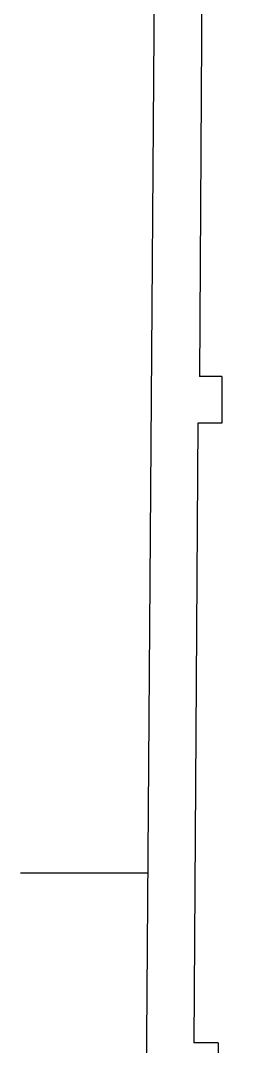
# Model space of a CAD drawing. Header units: millimetres. Extents: x 32 to 412, y 50 to 564.
# Drawn here: x 42.88 to 52.97, y 264.29 to 310.87 of the extents above; entities that cross this region are included whole.
import ezdxf

# ---------------------------------------------------------------- set-up
doc = ezdxf.new("R2010")
doc.units = ezdxf.units.MM
doc.layers.add('lease-plan', color=7, linetype='CONTINUOUS')

msp = doc.modelspace()

# ---------------------------------------------------------------- linework, layer by layer
at = {"layer": 'lease-plan', "color": 7}
for points in [[(48.474, 243.955), (49.745, 418.108), (52.966, 418.023)], [(51.186, 322.854), (51.017, 294.718)], [(52.034, 294.718), (51.017, 294.718)], [(52.034, 294.718), (52.034, 292.599)], [(50.932, 292.599), (50.762, 264.464)], [(52.034, 292.599), (50.932, 292.599)], [(42.881, 272.176), (48.644, 272.176)], [(51.864, 264.464), (50.762, 264.464)], [(51.864, 264.464), (51.864, 262.26)]]:
    msp.add_lwpolyline(points, dxfattribs=at)

doc.saveas('drawing.dxf')
